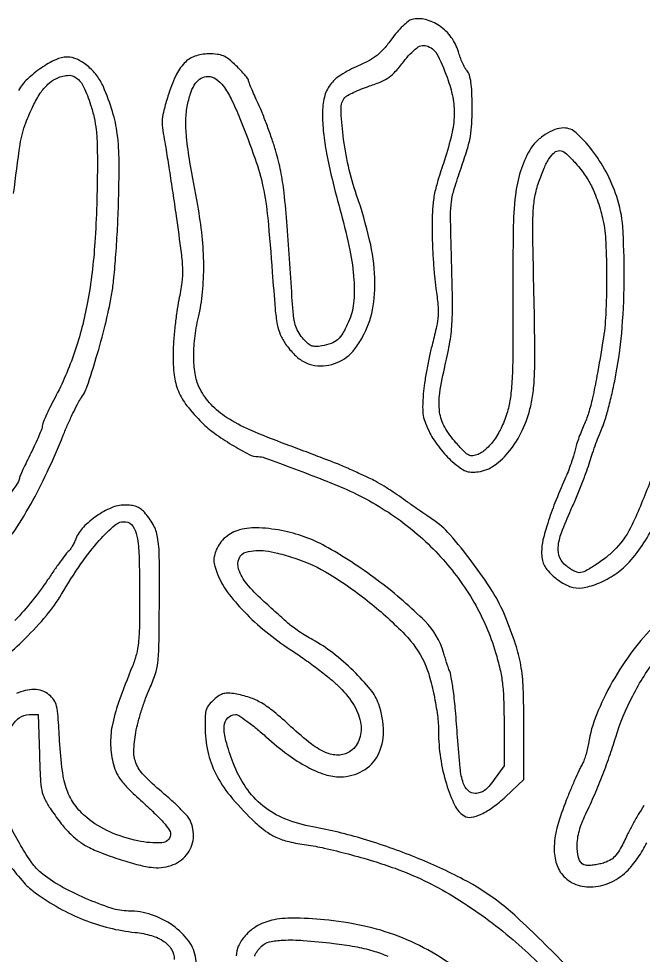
# Model space of a CAD drawing. Extents: x 0 to 2791, y 427 to 2463.
# Drawn here: x 1395.7 to 1589.6, y 2025.3 to 2315.9 of the extents above; entities that cross this region are included whole.
import ezdxf

# ---------------------------------------------------------------- set-up
doc = ezdxf.new("R2010")
doc.units = 0

msp = doc.modelspace()

# ---------------------------------------------------------------- linework, layer by layer
for points in [[(1591.679162, 2172.256976, -0.019282), (1586.073756, 2158.899539, -0.078982), (1581.173698, 2151.636647, -0.035351), (1578.433886, 2149.089547, -0.023218), (1574.956656, 2146.544316, -0.020065), (1571.583233, 2144.497758, -0.126972), (1569.654731, 2144, -0.094186), (1568.949159, 2144.134099, -0.025106), (1567.902575, 2144.60882, -0.024532), (1566.745274, 2145.279292, -0.023097), (1565.634859, 2146.07258, -0.125877), (1563.672289, 2148.633728, -0.12243), (1563.153971, 2151.850488, -0.068447), (1564.174173, 2156.400511, -0.016849), (1567.100301, 2163.5, 0.007063), (1568.791318, 2167.385235, 0.00564), (1570.507363, 2171.61875, 0.005705), (1572.007275, 2175.574553, 0.014325), (1572.984412, 2178.5, -0.008352), (1573.82672, 2181.125745, -0.00583), (1574.860434, 2184.059375, -0.005883), (1575.917748, 2186.849672, -0.012142), (1576.822473, 2189, 0.034803), (1577.750908, 2191.520273, 0.008213), (1578.935015, 2195.85, 0.008417), (1580.133431, 2200.884384, 0.008201), (1581.172883, 2206, 0.027195), (1583.010406, 2220.089485, 0.018194), (1583.643273, 2236.339562, 0.017411), (1583.156857, 2251.40435, 0.064209), (1581.311988, 2260.728376, 0.041826), (1578.023119, 2268.354071, 0.041621), (1573.506422, 2275.339384, 0.043681), (1568.740447, 2280.512259, 0.186884), (1564.899068, 2282, 0.09127), (1562.108107, 2281.48626, 0.053254), (1559.065937, 2279.93911, 0.051587), (1556.294972, 2277.698484, 0.066477), (1554.302569, 2275.104565, 0.05542), (1551.447844, 2268.563325, 0.046573), (1549.887395, 2261.158607, 0.025188), (1549.182908, 2250.209671, 0.004534), (1549.084426, 2229.778544, -0.002017), (1549.087832, 2213.878162, -0.009838), (1548.87632, 2204.87762, -0.017293), (1548.414356, 2198.948138, -0.039316), (1547.562157, 2194.538997, -0.036267), (1545.892463, 2189.848992, -0.044419), (1543.649274, 2185.7749, -0.049953), (1541.03677, 2182.621779, -0.088112), (1538.260324, 2180.708843, -0.071871), (1536.681277, 2180.247882, -0.157618), (1535.454746, 2180.461115, -0.078369), (1534.062153, 2181.500591, -0.009349), (1531.419432, 2184.312078, -0.055835), (1527.939546, 2189.143314, -0.094339), (1526.353437, 2193.8578, -0.071624), (1526.391949, 2199.703646, -0.021362), (1528.101476, 2208.483263, 0.018108), (1529.561288, 2215.728824, 0.029063), (1530.218711, 2221.997334, 0.016847), (1530.324358, 2230.319137, 0.002536), (1529.889399, 2247, -0.006375), (1529.743506, 2254.931866, -0.03577), (1530.022678, 2259.164037, -0.040364), (1530.893736, 2263.095066, -0.009483), (1533, 2269.5, 0.009917), (1534.904188, 2275.307442, 0.029798), (1535.885186, 2279.361256, 0.032356), (1536.334945, 2283.318775, 0.013449), (1536.451042, 2288.699111, 0.008695), (1536.34948, 2293.170211, 0.025589), (1536.069132, 2296.233368, 0.037232), (1535.600383, 2298.360845, 0.103486), (1534.873564, 2299.699111, -0.051295), (1534.204432, 2300.674513, -0.017962), (1533.444314, 2302.197778, -0.017618), (1532.72251, 2303.945307, -0.019691), (1532.154461, 2305.676304, 0.089158), (1529.972008, 2310.130922, 0.083702), (1526.334421, 2313.660826, 0.089319), (1521.971664, 2315.636359, 0.123861), (1517.696851, 2315.638762, 0.107784), (1516.559368, 2315.074287, 0.023599), (1514.910865, 2313.620924, 0.023529), (1513.126922, 2311.721243, 0.020683), (1511.446851, 2309.581259, -0.022182), (1509.130817, 2306.649359, -0.045694), (1507.026893, 2304.623344, -0.044943), (1504.567178, 2302.992811, -0.020787), (1501.116199, 2301.30876, 0.037179), (1495.659522, 2298.420962, 0.091986), (1492.344373, 2295.366277, 0.10423), (1490.583812, 2291.57856, 0.056909), (1490, 2286.465804, 0.025958), (1490.308308, 2280.531263, 0.020023), (1491.237544, 2274.116164, 0.01504), (1492.952349, 2266.224585, 0.005976), (1495.759423, 2255.5, -0.016376), (1498.498861, 2244.068405, -0.033266), (1499.750922, 2234.915148, -0.042953), (1499.630736, 2227.594686, -0.080144), (1498.097503, 2221.882108, -0.02372), (1496.293144, 2218.326417, -0.079861), (1494.66533, 2216.298598, -0.097525), (1492.672871, 2215.102721, -0.046347), (1489.764313, 2214.349179, -0.037293), (1487.833608, 2214.182097, -0.102585), (1486.498755, 2214.442529, -0.092243), (1485.295701, 2215.232626, -0.026562), (1483.767622, 2216.864319, -0.047415), (1482.401229, 2218.841368, -0.060092), (1481.557808, 2220.893526, -0.040403), (1481.028118, 2223.660507, -0.010275), (1480.626893, 2228.216749, 0.001073), (1479.001781, 2251.58508, 0.009427), (1478.065291, 2261.912783, 0.020968), (1477.050935, 2268.569746, 0.024266), (1475.516189, 2274.796381, 0.009708), (1474.347933, 2278.448464, 0.006541), (1472.879564, 2282.571945, 0.00659), (1471.353758, 2286.525038, 0.012989), (1470.019382, 2289.616151, -0.003956), (1468.862478, 2292.168433, -0.00577), (1467.886943, 2294.436933, -0.003015), (1467.096733, 2296.367244, -0.095924), (1467, 2296.866822, 0.16972), (1466.84711, 2297.304265, 0.00887), (1465.886052, 2298.468206, 0.013196), (1464.660723, 2299.825506, 0.009142), (1463.207837, 2301.297052, 0.021556), (1460.950308, 2303.318944, 0.070278), (1459.240385, 2304.360168, 0.074968), (1457.369916, 2304.851706, 0.026837), (1454.609047, 2305, 0.087116), (1450.374984, 2304.25665, 0.115462), (1447.107706, 2302.127729, 0.084673), (1444.454168, 2298.202558, 0.02996), (1442.020264, 2291.844812, 0.011399), (1440.764008, 2287.523498, 0.04356), (1440.281469, 2284.762981, 0.050123), (1440.318402, 2282.157742, 0.018603), (1440.872486, 2278.529418, -0.007347), (1441.47127, 2275.123906, -0.001472), (1442.431516, 2269.034864, -0.001555), (1443.506245, 2261.941066, -0.001451), (1444.562521, 2254.674375, -0.002822), (1446.122831, 2243.255544, -0.024295), (1446.542141, 2238.127012, -0.041675), (1446.338373, 2234.079592, -0.017276), (1445.420804, 2228.674375, 0.015034), (1444.767862, 2224.929842, 0.008753), (1444.198915, 2220.404348, 0.008746), (1443.787323, 2215.846887, 0.014605), (1443.620383, 2212, 0.032243), (1443.958156, 2205.290868, 0.070513), (1445.25626, 2200.322508, 0.068447), (1447.912618, 2195.820219, 0.028929), (1452.589623, 2190.568271, 0.040361), (1456.455791, 2187.280518, 0.01972), (1461.856344, 2183.70657, 0.016003), (1467.214512, 2180.687096, 0.120875), (1470.015151, 2180, -0.087184), (1472.037387, 2179.644685, -0.001965), (1481.301476, 2176.244251, -0.005008), (1490.448726, 2172.741192, -0.01039), (1497.5, 2169.788777, -0.050708), (1513.249649, 2160.799627, -0.052539), (1526.66291, 2148.917372, -0.053922), (1537.010397, 2134.818375, -0.059463), (1543.702668, 2119.276522, -0.015281), (1545.070524, 2114.077239, -0.026733), (1545.837822, 2109.692634, -0.021939), (1546.21757, 2104.700274, -0.007074), (1546.350413, 2097.279387), (1546.4, 2084.058774), (1543.300028, 2079.779387, -0.020768), (1541.6444, 2077.682919, -0.057948), (1540.268811, 2076.41407, -0.080306), (1538.927229, 2075.734241, -0.077342), (1537.421975, 2075.5, -0.186272), (1535.159872, 2076.373026, -0.132906), (1533.68022, 2078.682074, -0.051493), (1532.719132, 2083.357766, -0.007573), (1531.900615, 2093, 0.004011), (1531.264769, 2101.181427, 0.00996), (1530.632152, 2107.155326, 0.012369), (1529.976197, 2111.49082, 0.052938), (1529.252837, 2114, -0.014962), (1528.948963, 2114.815883, -0.003828), (1528.507087, 2116.153977, -0.003896), (1528.026138, 2117.689673, -0.003945), (1527.571232, 2119.226305, 0.128348), (1521.81878, 2128.927477, 0.032203), (1507.824467, 2141.099832, 0.03368), (1491.747828, 2151.728642, 0.07705), (1478.200779, 2156.874738, 0.038596), (1470.377626, 2157.914097, 0.080513), (1464.281332, 2157.267006, 0.108222), (1459.873929, 2154.961061, 0.120696), (1457.041425, 2151.100009, 0.0367), (1456.428617, 2149.246658, 0.074944), (1456.281574, 2147.725374, 0.060596), (1456.580189, 2146.029484, 0.017369), (1457.44646, 2143.50102, 0.068957), (1460.435543, 2138.061976, 0.032047), (1465.661721, 2131.910776, 0.029506), (1472.379476, 2125.734151, 0.026675), (1480, 2120.1648, -0.009656), (1484.017371, 2117.433456, -0.007764), (1488.233431, 2114.346949, -0.007859), (1492.04107, 2111.372368, -0.019824), (1494.688274, 2109.057406, -0.058732), (1499.409171, 2103.398571, -0.09517), (1501.773327, 2097.617271, -0.125916), (1501.50732, 2092.516212, -0.158557), (1498.78533, 2088.680024, -0.142987), (1495.335056, 2087.400438, -0.114471), (1491.403318, 2088.022271, -0.068938), (1486.568406, 2090.806414, -0.021884), (1480.213144, 2096.201736, 0.013468), (1474.944605, 2100.829265, 0.04075), (1471.040248, 2103.571634, 0.05235), (1467.322295, 2105.259994, 0.036148), (1462.839027, 2106.40188, 0.032625), (1460.821912, 2106.62855, 0.078968), (1459.335639, 2106.462995, 0.078615), (1457.969924, 2105.844158, 0.032117), (1456.339027, 2104.613157, 0.040525), (1454.784696, 2103.038852, 0.093732), (1453.975267, 2101.595488, 0.068232), (1453.611193, 2099.680988, 0.014276), (1453.532078, 2096.259871, 0.052605), (1454.393293, 2088.500698, 0.063457), (1456.853611, 2081.598157, 0.055098), (1461.289331, 2074.81637, 0.02844), (1468.17918, 2067.363676, 0.028595), (1472.046511, 2064.035673, 0.054431), (1475.552325, 2061.911946, 0.051775), (1479.550549, 2060.531547, 0.023517), (1485, 2059.528895, -0.021931), (1490.558945, 2058.524308, -0.008996), (1498.005073, 2056.697127, -0.008999), (1505.774441, 2054.491413, -0.013282), (1512.5, 2052.253825, -0.049914), (1530.340143, 2043.691277, -0.037384), (1548.065876, 2030.984053, -0.038385), (1562.706672, 2016.689555, -0.08521)], [(1565.740887, 2021.935221, 0.006826), (1558.14444, 2029.609887, 0.006979), (1550.298085, 2037.111079, 0.023594), (1544.88463, 2041.687225, 0.043556), (1533.703033, 2048.815534, 0.024015), (1518.972592, 2055.615179, 0.023257), (1502.769367, 2061.309237, 0.027595), (1487, 2065.105692, -0.050671), (1478.33996, 2067.617808, -0.073601), (1471.487695, 2071.637505, -0.075583), (1466.22003, 2077.378211, -0.056796), (1462.270406, 2085, -0.022606), (1460.017821, 2091.810434, -0.080686), (1459.50103, 2096.356117, -0.175881), (1460.583671, 2098.945478, -0.209636), (1462.988264, 2100, -0.148379), (1464.029433, 2099.68407, -0.010601), (1466.5355, 2097.930974, -0.014178), (1469.468739, 2095.654596, -0.010203), (1472.615819, 2092.956509, 0.022489), (1479.20535, 2087.582204, 0.036695), (1485.290864, 2083.717168, 0.044332), (1490.788616, 2081.367561, 0.081963), (1495.577928, 2080.635327, 0.125281), (1502.454351, 2082.472774, 0.145271), (1507.164766, 2087.312106, 0.124298), (1508.917546, 2094.599224, 0.079445), (1507.437599, 2103.229116, 0.090603), (1504.927961, 2107.725155, 0.027312), (1499.603424, 2113.504847, 0.027801), (1493.199, 2119.078647, 0.040781), (1486.952223, 2123.162937, -0.013519), (1484.871773, 2124.366802, -0.010513), (1482.674386, 2125.783452, -0.010657), (1480.680673, 2127.191719, -0.025198), (1479.274565, 2128.344396, 0.000818), (1477.861619, 2129.62274, 0.000278), (1475.804327, 2131.475857, 0.000277), (1473.529592, 2133.520268, 0.000319), (1471.357186, 2135.468041, -0.037979), (1466.488318, 2140.543959, -0.091386), (1463.972053, 2145.080762, -0.180524), (1464.082075, 2148.406144, -0.233728), (1466.342454, 2150.393891, -0.049403), (1469.296563, 2150.880845, -0.047435), (1472.330336, 2150.789338, -0.034071), (1476.066867, 2150.058831, -0.011536), (1481.388568, 2148.504, -0.061903), (1492.210442, 2143.528092, -0.030334), (1504.621097, 2134.756317, -0.029984), (1515.585696, 2124.827387, -0.083169), (1521.516494, 2116.323998, -0.04203), (1523.136623, 2112.007398, -0.017846), (1524.602777, 2105.999467, -0.017935), (1525.660397, 2099.756062, -0.032997), (1526, 2094.615671, 0.037852), (1526.616313, 2086.486221, 0.036381), (1528.452026, 2078.431042, 0.037495), (1531.044528, 2071.781511, 0.143605), (1533.983879, 2068.509963, 0.184503), (1536.156241, 2068.095164, 0.06511), (1539.230123, 2069.067171, 0.049705), (1542.872209, 2071.228764, 0.028662), (1546.8007, 2074.486074), (1552.5, 2079.790966), (1552.5, 2096.645483, 0.008793), (1552.296964, 2108.189732, 0.033878), (1551.560474, 2115.321741, 0.039195), (1549.922348, 2121.764575, 0.014711), (1546.666688, 2130.5, 0.044177), (1542.742196, 2138.141201, 0.020122), (1536.368962, 2147.397215, 0.019353), (1529.500303, 2155.857454, 0.066578), (1524.182716, 2160.49501, -0.004482), (1522.357543, 2161.725538, -0.001679), (1519.819298, 2163.482693, -0.001663), (1517.067039, 2165.415336, -0.002017), (1514.5, 2167.246273, 0.010257), (1511.909653, 2169.03017, 0.008549), (1509.0875, 2170.821102, 0.00865), (1506.44761, 2172.37167, 0.023119), (1504.5, 2173.354978, -0.001129), (1502.749387, 2174.144263, -0.000807), (1500.79375, 2175.035113, -0.000814), (1498.932588, 2175.890223, -0.001745), (1497.5, 2176.557329, 0.016322), (1495.565445, 2177.390461, 0.001538), (1490.746944, 2179.264573, 0.001969), (1484.984527, 2181.45941, 0.001548), (1478.723638, 2183.793817, -0.013357), (1467.467162, 2188.296394, -0.041307), (1460.247052, 2192.145519, -0.060562), (1455.415974, 2196.159888, -0.071307), (1451.991164, 2201.017319, -0.072567), (1450.584441, 2205.166653, -0.039816), (1450.034877, 2210.515143, -0.035287), (1450.328873, 2216.668416, -0.027407), (1451.483611, 2223.273099, 0.032499), (1452.755956, 2231.013872, 0.026146), (1453.141056, 2239.442401, 0.02439), (1452.640615, 2248.467575, 0.020164), (1451.253652, 2258, -0.003724), (1448.851069, 2271.404002, -0.017472), (1447.797456, 2279.162707, -0.030368), (1447.58474, 2284.570637, -0.046417), (1448.119127, 2289.230895, -0.030975), (1449.209288, 2293.187363, -0.074338), (1450.608093, 2295.879473, -0.107514), (1452.356315, 2297.440804, -0.129411), (1454.480674, 2298, -0.153984), (1456.906439, 2297.2348, -0.078114), (1459.234445, 2294.990706, -0.04924), (1461.636466, 2291.067946, -0.016972), (1464.333746, 2284.980555, -0.010583), (1469.077543, 2272.45324, -0.03317), (1471.516638, 2263.792224, -0.02806), (1472.993502, 2254.156563, -0.005967), (1474.418389, 2237.243325, 0.002708), (1475.299373, 2225.903007, 0.025059), (1475.952228, 2221.025318, 0.05602), (1476.902869, 2217.897811, 0.049792), (1478.552849, 2214.923739, 0.046309), (1481.33347, 2211.612832, 0.073252), (1484.315478, 2209.422859, 0.081585), (1487.552378, 2208.334405, 0.073861), (1491.084589, 2208.28452, 0.060348), (1494.547148, 2209.182988, 0.072056), (1497.473468, 2210.851866, 0.064378), (1500.044553, 2213.450548, 0.037019), (1502.453042, 2217.146996, 0.078472), (1505.500658, 2225.578352, 0.05816), (1506.234823, 2235.476499, 0.047011), (1504.6303, 2247.192298, 0.025609), (1500.596986, 2261.151943, -0.027538), (1498.032233, 2270.158833, -0.02543), (1496.390908, 2279.635164, -0.021478), (1495.743934, 2287.944741, -0.183901), (1496.928091, 2291.413355, -0.094541), (1497.772942, 2292.110003, -0.015096), (1499.690612, 2293.086144, -0.016249), (1502.050399, 2294.106613, -0.013603), (1504.614629, 2295.038146, 0.019466), (1508.297432, 2296.425111, 0.056081), (1510.673955, 2297.758026, 0.055964), (1512.697582, 2299.587326, 0.019323), (1515.196059, 2302.643453, -0.063683), (1519.360857, 2306.905215, -0.274548), (1522.731407, 2307.358973, -0.180542), (1525.790428, 2304.455548, -0.029414), (1528.996527, 2296.774983, -0.041815), (1530.532585, 2290.834925, -0.056928), (1530.840604, 2285.314284, -0.047269), (1529.891042, 2279.134541, -0.019478), (1527.5, 2271, 0.00969), (1525.582074, 2264.917661, 0.029038), (1524.597268, 2260.673816, 0.030666), (1524.138848, 2256.471045, 0.011834), (1524, 2250.605416, 0.009904), (1524.087986, 2246.164088, 0.006573), (1524.3568, 2241.074022, 0.006617), (1524.748394, 2236.136373, 0.012804), (1525.214638, 2232.202942, -0.011362), (1525.837941, 2227.071167, -0.040471), (1525.894984, 2223.764069, -0.039053), (1525.419626, 2220.432294, -0.010058), (1524.127785, 2215.151043, 0.011871), (1523.206731, 2211.325602, 0.008307), (1522.343459, 2206.975864, 0.008386), (1521.655116, 2202.778137, 0.017246), (1521.285365, 2199.468921, 0.013625), (1521.083246, 2195.391831, 0.047373), (1521.273845, 2192.763452, 0.053956), (1521.940727, 2190.398702, 0.02159), (1523.332235, 2187.331069, 0.030196), (1524.633643, 2185.106849, 0.018369), (1526.42005, 2182.638669, 0.018381), (1528.378924, 2180.312997, 0.030726), (1530.210016, 2178.528155, 0.01674), (1532.715048, 2176.511949, 0.067657), (1534.423593, 2175.558243, 0.087047), (1536.098774, 2175.218054, 0.039124), (1538.348293, 2175.334034, 0.123132), (1543.32267, 2177.290653, 0.069225), (1548.064515, 2181.779647, 0.060225), (1552.007516, 2188.149948, 0.050214), (1554.615775, 2195.676224, 0.032108), (1555.442566, 2200.519919, 0.019051), (1555.833567, 2206.36672, 0.01056), (1555.89929, 2215.060683, 0.00205), (1555.622098, 2230.756431, -0.001495), (1555.289391, 2248.481867, -0.014883), (1555.393307, 2255.911144, -0.034836), (1555.936125, 2260.677608, -0.036279), (1557.132465, 2265.256431, -0.018515), (1558.782122, 2269.572029, -0.044857), (1560.392056, 2272.57734, -0.065934), (1561.974466, 2274.406761, -0.183518), (1563.53633, 2275, -0.186426), (1565.343556, 2274.301912, -0.024731), (1568.290607, 2271.347226, -0.028692), (1571.23646, 2267.684045, -0.037172), (1573.47296, 2264, -0.023821), (1574.44357, 2261.847762, -0.012104), (1575.46719, 2259.059375, -0.011996), (1576.38638, 2256.125654, -0.017548), (1577.04159, 2253.5, -0.041388), (1577.922124, 2246.588907, -0.011039), (1578.165524, 2235.486695, -0.011592), (1577.900603, 2224.138377, -0.029131), (1577.03565, 2215.912682, -0.003102), (1575.1773, 2205.035664, -0.011701), (1573.812038, 2198.259677, -0.01854), (1572.553797, 2193.516492, -0.033225), (1571.124007, 2189.749974, 0.012524), (1570.244295, 2187.693272, 0.010069), (1569.398957, 2185.440589, 0.010206), (1568.701987, 2183.326428, 0.025489), (1568.304372, 2181.749974, -0.02673), (1567.891118, 2180.128484, -0.009286), (1567.128439, 2177.839055, -0.009194), (1566.193504, 2175.344045, -0.010575), (1565.207806, 2173, 0.010528), (1562.146041, 2165.720841, 0.016932), (1559.880853, 2159.382631, 0.019503), (1558.429444, 2154.146012, 0.057909), (1558, 2150.450499, 0.035678), (1558.157547, 2148.245388, 0.070795), (1558.647603, 2146.566511, 0.066198), (1559.611721, 2145.020351, 0.027821), (1561.277485, 2143.21567, 0.033405), (1562.768388, 2141.952249, 0.026162), (1564.537958, 2140.783001, 0.026816), (1566.30696, 2139.866608, 0.056799), (1567.77454, 2139.395092, 0.107109), (1571.676229, 2139.457559, 0.049528), (1576.502877, 2141.102118, 0.046955), (1581.31799, 2143.866774, 0.055525), (1585.242469, 2147.350568, 0.07838), (1593.328545, 2159.761862, 0.029105)], [(1393.726066, 2155.93807, 0.019423), (1399.429617, 2165.220694, 0.018784), (1404.543798, 2175.175963, 0.013446), (1409.534942, 2186.656283, -0.007877), (1410.986293, 2190.098946, -0.008184), (1412.527719, 2193.450306, -0.007943), (1413.953635, 2196.304315, -0.034901), (1414.93571, 2197.909714, 0.072888), (1416.942939, 2201.829538, 0.009522), (1419.798887, 2210.785443, 0.01176), (1422.532676, 2220.814019, 0.015422), (1424.528135, 2230.095389, 0.020559), (1425.160983, 2234.592098, 0.005561), (1425.790319, 2241.75927, 0.005619), (1426.323211, 2249.917941, 0.005802), (1426.665943, 2258, 0.008234), (1426.8611, 2271.637854, 0.03111), (1426.312182, 2280.154952, 0.042729), (1424.82034, 2287.087301, 0.027674), (1421.98466, 2294.790843, 0.06131), (1419.924607, 2298.302694, 0.057831), (1417.038351, 2301.288138, 0.062382), (1413.814491, 2303.319023, 0.110875), (1410.764024, 2303.990616, 0.10955), (1407.207594, 2303.186456, 0.039576), (1402.684372, 2300.598346, 0.039638), (1398.441227, 2297.18068, 0.070972), (1395.660623, 2293.68387, 0.048754)], [(1394.130992, 2261.648662, -0.006549), (1396.150307, 2276.911941, -0.056033), (1397.897161, 2283.570033, -0.018785), (1400.164359, 2288.842593, -0.037954), (1402.407684, 2292.764878, -0.049013), (1404.720758, 2295.548392, -0.082303), (1407.197059, 2297.298576, -0.086558), (1410.834898, 2298.338101, -0.189125), (1413.585336, 2297.582271, -0.124884), (1415.839056, 2294.796979, -0.029842), (1418.02177, 2289.205097, -0.023071), (1419.107071, 2285.22717, -0.027698), (1419.743531, 2281.400961, -0.021055), (1420.055968, 2276.768797, -0.007167), (1420.129568, 2270.024064, -0.014944), (1419.344255, 2246.45484, -0.029743), (1417.060098, 2227.92658, -0.03612), (1413.024573, 2212.403362, -0.04019), (1406.900167, 2198.191262, 0.007078), (1405.406277, 2195.272509, 0.009596), (1404.145674, 2192.592846, 0.006938), (1403.171038, 2190.329683, 0.09851), (1403, 2189.469981, -0.092435), (1402.840966, 2188.617089, -0.007227), (1401.971875, 2186.460894, -0.009655), (1400.840535, 2183.90634, -0.00723), (1399.5, 2181.136026, 0.003157), (1398.158707, 2178.420782, 0.004766), (1397.028125, 2176.037725, 0.001977), (1396.089797, 2173.989015, 0.106788), (1396, 2173.573365, -0.146149), (1395.610443, 2172.269095, -0.000938), (1388.898394, 2162.076965, -0.004024)], [(1393.182301, 2095.849768, -0.092746), (1395.830425, 2098.920269, -0.170154), (1398.911361, 2100), (1401.794346, 2100), (1402.147173, 2087.663381, 0.004827), (1402.439026, 2080.036051, 0.036676), (1402.873678, 2076.467901, 0.064977), (1403.744438, 2073.877706, 0.033695), (1405.447375, 2070.913381, 0.015835), (1408.580439, 2066.529166, 0.030373), (1411.406504, 2063.260251, 0.036816), (1414.179982, 2060.809984, 0.043741), (1417.13454, 2058.946996, 0.026304), (1421.412067, 2057.023644, 0.014063), (1426.87377, 2055.080355, 0.014052), (1432.379365, 2053.463713, 0.029096), (1436.770476, 2052.57665, 0.115529), (1442.984666, 2053.13045, 0.141), (1447.787237, 2056.409546, 0.150846), (1449.911956, 2061.547272, 0.137382), (1448.880724, 2067.202947, 0.070382), (1448.054585, 2068.426353, 0.011291), (1446.070275, 2070.526469, 0.012293), (1443.599765, 2072.905694, 0.01051), (1440.884988, 2075.291416, -0.019682), (1434.955702, 2080.697921, -0.09027), (1432.291381, 2084.493211, -0.113849), (1431.450443, 2088.531661, -0.040351), (1432.055769, 2094.440877, -0.019116), (1432.767619, 2097.609782, -0.011475), (1433.841443, 2101.3142, -0.011483), (1435.080735, 2104.955372, -0.019588), (1436.302751, 2107.926614, 0.026889), (1438.064015, 2112.39321, 0.052203), (1438.890823, 2116.134085, 0.024605), (1439.230968, 2121.440664, 0.002154), (1439.372596, 2134.926614, 0.004056), (1439.345473, 2149.061952, 0.039102), (1438.816616, 2155.042854, 0.085829), (1437.454235, 2158.923874, 0.057545), (1434.700723, 2162.75, 0.054936), (1433.512187, 2163.797213, 0.066106), (1432.192631, 2164.485011, 0.057884), (1430.600249, 2164.862617, 0.030829), (1428.575686, 2164.975209, 0.099444), (1424.479848, 2164.126511, 0.050709), (1419.859395, 2161.578985, 0.050509), (1415.8082, 2158.1239, 0.092244), (1413.436093, 2154.501293, -0.015894), (1412.830023, 2153.171246, -0.018827), (1412.171466, 2151.957119, -0.01795), (1411.547117, 2150.984213, -0.103058), (1411.105068, 2150.564936, 0.094029), (1410.549635, 2150.056673, 0.003396), (1408.835749, 2147.732578, 0.00613), (1406.85378, 2144.934897, 0.004249), (1404.678993, 2141.725857, -0.023775), (1399.930769, 2135.27676, -0.022327), (1394.496163, 2129.165254, -0.022095)], [(1390.898841, 2117.363791, 0.020319), (1397.687877, 2123.54492, 0.022877), (1404.337392, 2130.742266, 0.041386), (1408.978161, 2137.278857, -0.016765), (1415.037523, 2146.770154, -0.030858), (1420.678373, 2153.987375, -0.035318), (1425.57329, 2158.782356, -0.208951), (1428.928683, 2159.792805, -0.219158), (1431.116653, 2158.448442, -0.100932), (1432.40748, 2155.282561, -0.0401), (1433.050739, 2149.225983, -0.006028), (1433.216993, 2137, -0.00372), (1433.160174, 2127.367132, -0.021658), (1432.872878, 2122.300847, -0.03834), (1432.225767, 2118.674708, -0.033072), (1431.010614, 2115, 0.010274), (1426.691416, 2103.694557, 0.038559), (1424.686474, 2096.373523, 0.05778), (1424.245694, 2090.491363, 0.051555), (1425.123216, 2084.424946, 0.052652), (1426.099774, 2081.765197, 0.052696), (1427.610106, 2079.368885, 0.033334), (1430.139127, 2076.567354, 0.008172), (1434.670979, 2072.315866, -0.007937), (1438.679653, 2068.558735, -0.026545), (1441.131893, 2065.920236, -0.039523), (1442.521817, 2063.959852, -0.171574), (1442.797764, 2062.58374, -0.360889), (1440.109853, 2060.148231, -0.062311), (1432.729949, 2060.747112, -0.05315), (1423.999161, 2063.559573, -0.067989), (1416.820002, 2067.996839, -0.061675), (1413.093468, 2071.931574, -0.073971), (1410.707249, 2076.433824, -0.053465), (1409.260305, 2082.534845, -0.017295), (1408.411516, 2091.790726, 0.00393), (1407.917363, 2099.415277, 0.038471), (1407.437224, 2102.603268, 0.091787), (1406.607514, 2104.515132, 0.0781), (1405.108848, 2106.12902, 0.166558), (1400.536259, 2107.728177, 0.110828), (1395.060949, 2106.535895, 0.092251)], [(1593.270478, 2127.694484, 0.043447), (1586.315479, 2119.866748, 0.031434), (1579.949269, 2110.080476, 0.031958), (1575.033828, 2099.904841, 0.056611), (1572.524264, 2090.942148, -0.018013), (1572.157596, 2089.094757, -0.016356), (1571.648786, 2087.217381, -0.016625), (1571.08277, 2085.568238, -0.049423), (1570.550004, 2084.5, 0.032466), (1569.866179, 2083.237759, 0.004093), (1568.590639, 2080.40733, 0.004794), (1567.13429, 2077.016029, 0.003964), (1565.646101, 2073.376016, 0.025989), (1562.956438, 2065.477446, 0.056532), (1561.91669, 2059.167019, 0.076879), (1562.435718, 2054.150635, 0.111192), (1564.478451, 2050.207979, 0.12959), (1568.64725, 2047.272269, 0.107592), (1574.034652, 2046.505136, 0.096151), (1579.762181, 2048.057196, 0.082451), (1584.849856, 2051.69601, 0.031442), (1586.249719, 2053.283945, 0.014866), (1587.859075, 2055.491497, 0.014668), (1589.411973, 2057.909574, 0.020072), (1590.655551, 2060.178363, -0.023613)], [(1589.765109, 2071.709932, 0.011681), (1587.984756, 2068.907328, 0.011534), (1586.168389, 2065.731357, 0.013343), (1584.590832, 2062.62386, -0.010634), (1582.523159, 2058.495665, -0.050109), (1581.059744, 2056.289753, -0.081132), (1579.552611, 2054.959846, -0.060656), (1577.54498, 2054.014845, -0.023801), (1576.034738, 2053.594953, -0.019946), (1574.399814, 2053.291194, -0.02041), (1572.881428, 2053.134249, -0.050838), (1571.767353, 2053.178175, -0.266384), (1569.796148, 2054.713333, -0.090592), (1569.019012, 2058.400019, -0.066786), (1569.543809, 2063.317844, -0.052483), (1571.356163, 2068.368015, 0.009418), (1574.13845, 2074.425246, 0.009307), (1576.70216, 2080.606886, 0.009407), (1579.006752, 2086.810088, 0.010198), (1581.011738, 2092.931896, -0.045784), (1586.275768, 2105.825445, -0.044501), (1593.840105, 2117.677387, -0.047403)], [(1392.807144, 2010.38686, -0.017841), (1400.704283, 2014.451923, -0.057761), (1406.284974, 2016.328016, -0.085255), (1410.860507, 2016.505702, -0.080938), (1415.323006, 2015.160372, 0.01763), (1425.614984, 2010.57565, 0.06803), (1432.381686, 2008.862459, 0.10271), (1437.830773, 2009.368398, 0.074234), (1443.351714, 2012.004603, 0.028286), (1447.397938, 2015.082043, 0.080034), (1449.688616, 2017.778128, 0.10251), (1450.702261, 2020.641422, 0.06742), (1450.706831, 2024.14907, 0.126215), (1448.495963, 2029.613879, 0.079446), (1443.557022, 2034.467627, 0.073803), (1436.93072, 2037.840244, 0.081043), (1429.82248, 2039, -0.080225), (1424.40396, 2039.875033, -0.023099), (1416.452804, 2042.926143, -0.024024), (1408.473267, 2046.885888, -0.046338), (1402.597157, 2050.917023, -0.066399), (1399.817159, 2053.935455, -0.019118), (1396.366138, 2059.278668, -0.019898), (1393.159534, 2065.212403, -0.033613)], [(1392.866081, 2053.22096, 0.017994), (1397.34544, 2047.826856, 0.053757), (1400.901162, 2044.616575, 0.02984), (1408.265954, 2039.923836, 0.03268), (1415.921974, 2036.297864, 0.033488), (1423.805512, 2033.772321, 0.034877), (1431.849507, 2032.363754, -0.044266), (1436.963567, 2031.369085, -0.080976), (1440.793786, 2029.555717, -0.107113), (1443.153543, 2027.040965, -0.135877), (1444, 2023.983687, -0.124255)], [(1535.657204, 2018.322358, 0.029124), (1525.169492, 2025.47167, 0.038372), (1514.818734, 2030.64371, 0.039067), (1503.952284, 2034.107641, 0.03196), (1491.921944, 2036.130607, 0.017865), (1481.818153, 2036.808279, 0.053972), (1474.948332, 2036.28105, 0.07942), (1469.95114, 2034.496794, 0.087425), (1465.944893, 2031.284455, 0.069641), (1463.869467, 2028.126861, 0.120358), (1463.239807, 2025.065576, 0.100365)], [(1469, 2024.95034, -0.11766), (1469.127242, 2025.48357, -0.027998), (1469.5875, 2026.279162, -0.027267), (1470.23445, 2027.157268, -0.023981), (1471, 2028, -0.140578), (1473.513026, 2029.392757, -0.046004), (1477.750693, 2029.967506, -0.029804), (1484.032519, 2029.862423, -0.009095), (1493.5, 2028.965015, -0.017304), (1500.022689, 2027.997214, -0.026044), (1505.61406, 2026.664534, -0.030158), (1510.284495, 2024.978967, -0.048127)]]:
    msp.add_lwpolyline(points, format="xyb")

doc.saveas('drawing.dxf')
